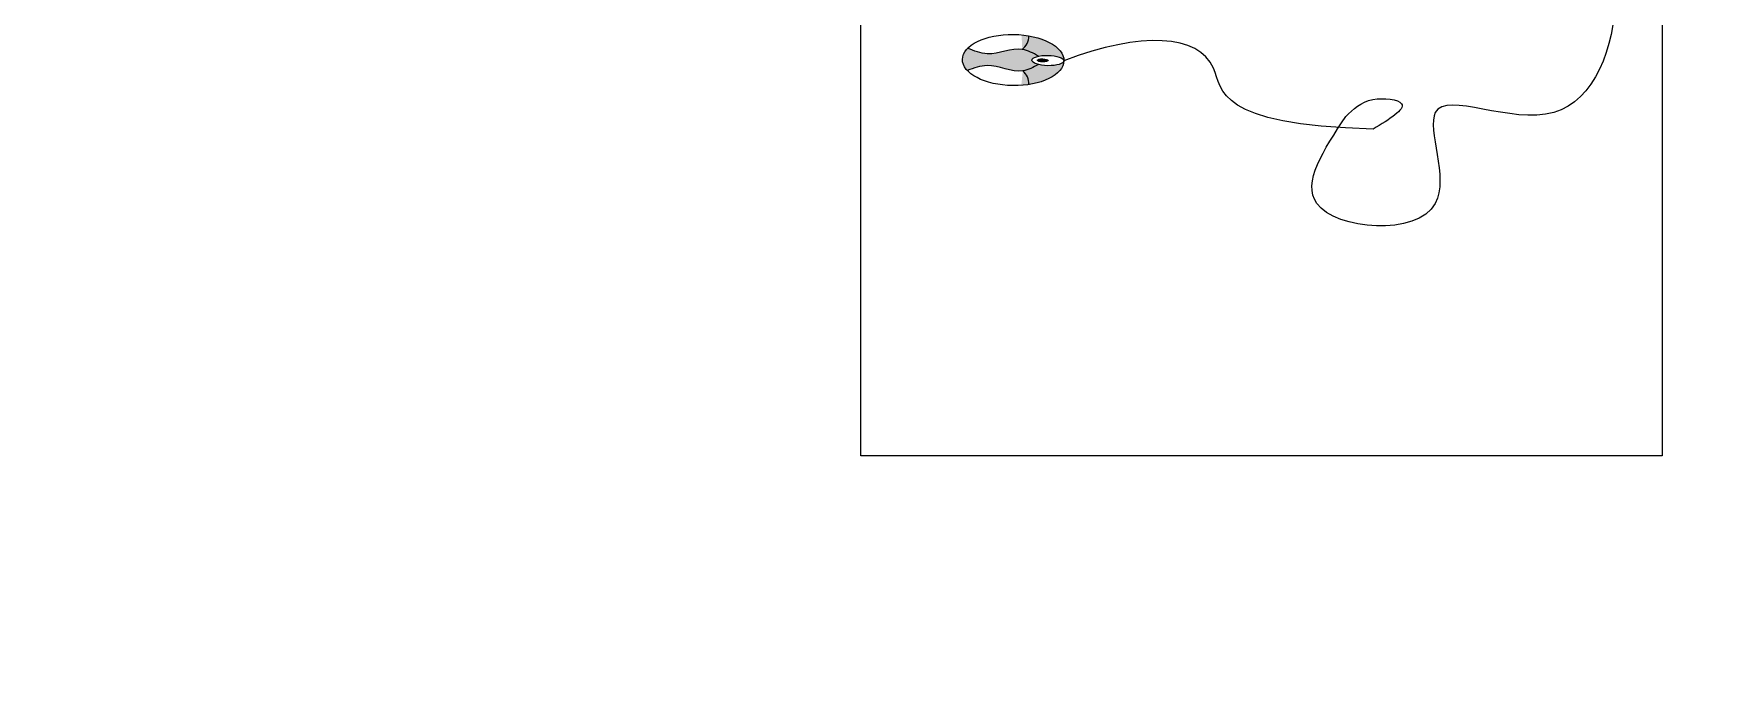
# Model space of a CAD drawing. Extents: x 11034434 to 11724204, y -4674497 to -3911811.
# Drawn here: x 11291652 to 11292914, y -4632629 to -4632145 of the extents above; entities that cross this region are included whole.
import ezdxf

# ---------------------------------------------------------------- set-up
doc = ezdxf.new("R2010")
doc.units = 0
doc.header["$MEASUREMENT"] = 0
doc.layers.get('0').update_dxf_attribs({"color": 251, "linetype": 'CONTINUOUS'})
doc.layers.add('HATCH', color=251, linetype='CONTINUOUS')

msp = doc.modelspace()

# ---------------------------------------------------------------- hatches: boundary and pattern name
h = msp.add_hatch(color=256)
h.dxf.hatch_style = 1
edge = h.paths.add_edge_path()
edge.add_arc((11292383.38836534, -4632183.404133885), 13.2539179130793, -0.7401254989600261, 49.46152777128083, ccw=False)
edge.add_ellipse((11292384.79431122, -4632165.24442618), major_axis=(-38.00888260555163, 0.525802816762095), ratio=0.5040939593623253, start_angle=468.5600004424687, end_angle=539.9999999874688)
edge.add_ellipse((11292410.7703362, -4632165.584315263), major_axis=(-12.032857611418, 0.1859137336754329), ratio=0.3216880064047317, start_angle=1.1368683772161603e-13, end_angle=179.9999999655409, ccw=False)
edge.add_ellipse((11292410.7703362, -4632165.584315263), major_axis=(-12.032857611418, 0.1859137336754329), ratio=0.3216880064047317, start_angle=-180.00000003445928, end_angle=1.1368683772161603e-13, ccw=False)
edge.add_ellipse((11292384.79431122, -4632165.24442618), major_axis=(-38.00888260555163, 0.525802816762095), ratio=0.5040939593623253, start_angle=539.9999999874688, end_angle=612.3013535140204)
edge.add_arc((11292383.36972577, -4632146.960502185), 13.23356822491556, 308.5527937519682, 359.17477029216764, ccw=False)
edge.add_spline(control_points=[(11292391.6173551, -4632157.309605444), (11292383.23156267, -4632156.028297966), (11292368.7852601, -4632163.749154793), (11292355.54498175, -4632158.405037229), (11292350.6802017, -4632156.441486624)], knot_values=[0.4694720371276528, 0.4694720371276528, 0.4694720371276528, 0.4694720371276528, 1.407483953357447, 1.952313826482736, 1.952313826482736, 1.952313826482736, 1.952313826482736], degree=3, periodic=0)
edge.add_ellipse((11292384.79431122, -4632165.24442618), major_axis=(-38.00888260555163, 0.525802816762095), ratio=0.5040939593623253, start_angle=334.2319715225324, end_angle=385.7680285024122)
edge.add_spline(control_points=[(11292350.44974853, -4632173.100330198), (11292355.36384516, -4632171.275314032), (11292368.92957328, -4632166.237221565), (11292383.43550725, -4632174.596095154), (11292392.0028618, -4632173.331557715)], knot_values=[0.4506270724667458, 0.4506270724667458, 0.4506270724667458, 0.4506270724667458, 0.9954569455912964, 1.954670338081569, 1.954670338081569, 1.954670338081569, 1.954670338081569], degree=3, periodic=0)
h = msp.add_hatch(color=256)
h.dxf.hatch_style = 1
edge = h.paths.add_edge_path()
edge.add_ellipse((11292406.91918341, -4632165.400652282), major_axis=(-4.098024485273234, 0.02806017541154782), ratio=0.2661020917250116, start_angle=0, end_angle=359.9999999999999)
at = {"layer": 'HATCH', "ltscale": 500}
h = msp.add_hatch(color=251, dxfattribs=at)
h.dxf.hatch_style = 1
h.paths.add_polyline_path([(11284390.66743924, -4648801.970135776), (11284690.66743953, -4648801.970135776), (11284690.66743953, -4649701.970135774), (11284390.66743924, -4649701.970135774)])
h.paths.add_polyline_path([(11327800.66743947, -4652666.970135772), (11328700.66743918, -4652666.970135772), (11328700.66743918, -4652966.970135771), (11327800.66743947, -4652966.970135771)])
h.paths.add_polyline_path([(11302215.66743951, -4658731.970135761), (11302515.66743921, -4658731.970135761), (11302515.66743921, -4659631.971005393), (11302215.66743951, -4659631.971005393)])
h.paths.add_polyline_path([(11324600.66743918, -4658731.970135761), (11325200.66743918, -4658731.970135761), (11325200.66743918, -4659031.970135761), (11324600.66743918, -4659031.970135761)])
h.paths.add_polyline_path([(11280960.66743954, -4640611.970135786), (11281710.66743954, -4640611.970135786), (11281710.66743954, -4640911.970135787), (11280960.66743954, -4640911.970135787)])
h.paths.add_polyline_path([(11280960.66743954, -4644141.97013578), (11281860.66743954, -4644141.97013578), (11281860.66743954, -4644441.970135782), (11280960.66743954, -4644441.970135782)])
h.paths.add_polyline_path([(11317942.4065698, -4658631.970135763), (11318770.66743949, -4658631.970135763), (11318770.66743949, -4658931.970135761), (11317942.4065698, -4658931.970135761)])
h.paths.add_polyline_path([(11294185.66743952, -4658031.969266132), (11294485.66743952, -4658031.969266132), (11294485.66743952, -4658931.970135761), (11294185.66743952, -4658931.970135761)])
h.paths.add_polyline_path([(11288015.66743923, -4658181.969266132), (11288315.66743953, -4658181.969266132), (11288315.66743953, -4658931.970135761), (11288015.66743923, -4658931.970135761)])
h.paths.add_polyline_path([(11287690.66743953, -4658956.970135761), (11287990.66743953, -4658956.970135761), (11287990.66743953, -4659706.971005393), (11287690.66743953, -4659706.971005393)])
h.paths.add_polyline_path([(11280960.66743954, -4629741.970135801), (11281710.66743954, -4629741.970135801), (11281710.66743954, -4630041.970135801), (11280960.66743954, -4630041.970135801)])
h.paths.add_polyline_path([(11327800.66743947, -4629741.970135802), (11328700.66743917, -4629741.970135802), (11328700.66743917, -4630041.970135801), (11327800.66743947, -4630041.970135801)])
h.paths.add_polyline_path([(11280860.66743954, -4648801.970135776), (11281160.66743924, -4648801.970135776), (11281160.66743924, -4649701.970135774), (11280860.66743954, -4649701.970135774)])
h.paths.add_polyline_path([(11287690.66743953, -4658181.969266132), (11287990.66743953, -4658181.969266132), (11287990.66743953, -4658931.970135761), (11287690.66743953, -4658931.970135761)])
h.paths.add_polyline_path([(11327700.66743918, -4616011.970135822), (11328000.66743948, -4616011.970135822), (11328000.66743948, -4615033.70926629), (11327700.66743918, -4615033.70926629)])
h.paths.add_polyline_path([(11280960.66743954, -4637011.970135792), (11281710.66743954, -4637011.970135792), (11281710.66743954, -4637311.970135792), (11280960.66743954, -4637311.970135792)])
h.paths.add_polyline_path([(11309415.6674395, -4658731.970135761), (11309715.6674395, -4658731.970135761), (11309715.6674395, -4659631.971005393), (11309415.6674395, -4659631.971005393)])
h.paths.add_polyline_path([(11327800.66743947, -4609781.970135829), (11328700.66743918, -4609781.970135829), (11328700.66743918, -4610081.970135828), (11327800.66743947, -4610081.970135828)])
h.paths.add_polyline_path([(11327800.66743947, -4626141.970135807), (11328700.66743917, -4626141.970135807), (11328700.66743917, -4626441.970135807), (11327800.66743947, -4626441.970135807)])
h.paths.add_polyline_path([(11280960.66743954, -4633411.970135795), (11281710.66743954, -4633411.970135795), (11281710.66743954, -4633711.970135797), (11280960.66743954, -4633711.970135797)])
h.paths.add_polyline_path([(11313015.6674392, -4652701.97013577), (11313315.6674395, -4652701.97013577), (11313315.6674395, -4653601.971005402), (11313015.6674392, -4653601.971005402)])
h.paths.add_polyline_path([(11327800.66743947, -4633411.970135797), (11328700.66743918, -4633411.970135797), (11328700.66743918, -4633711.970135797), (11327800.66743947, -4633711.970135797)])
h.paths.add_polyline_path([(11286005.66743953, -4619011.970135817), (11286305.66743923, -4619011.970135817), (11286305.66743923, -4619611.971005449), (11286005.66743953, -4619611.971005449)])
h.paths.add_polyline_path([(11280960.66743958, -4619011.970135817), (11281860.66743954, -4619011.970135817), (11281860.66743954, -4619311.970135817), (11280960.66743958, -4619311.970135817)])
h.paths.add_polyline_path([(11327800.66743948, -4619011.970135817), (11328600.66743918, -4619011.970135817), (11328600.66743918, -4619311.970135817), (11327800.66743948, -4619311.970135817)])
h.paths.add_polyline_path([(11324600.66743918, -4647741.970135778), (11325299.56749608, -4647741.970135778), (11325299.56749608, -4648041.970135776), (11324600.66743918, -4648041.970135776)])
h.paths.add_polyline_path([(11321770.66743948, -4658631.970135763), (11322598.92830886, -4658631.970135763), (11322598.92830886, -4658931.970135761), (11321770.66743948, -4658931.970135761)])
h.paths.add_polyline_path([(11327800.66743947, -4640611.970135788), (11328700.66743918, -4640611.970135788), (11328700.66743918, -4640911.970135787), (11327800.66743947, -4640911.970135787)])
h.paths.add_polyline_path([(11286005.66743953, -4615411.969266192), (11286305.66743923, -4615411.969266192), (11286305.66743923, -4616011.97013582), (11286005.66743953, -4616011.97013582)])
h.paths.add_polyline_path([(11286330.66743983, -4615411.969266192), (11286630.66743953, -4615411.969266192), (11286630.66743953, -4616011.97013582), (11286330.66743983, -4616011.97013582)])
h.paths.add_polyline_path([(11282340.66743953, -4615111.96926634), (11282640.66743923, -4615111.96926634), (11282640.66743923, -4616011.970135822), (11282340.66743953, -4616011.970135822)])
h.paths.add_polyline_path([(11327800.66743947, -4658631.970135763), (11328700.66743917, -4658631.970135763), (11328700.66743917, -4658931.970135761), (11327800.66743947, -4658931.970135761)])
h.paths.add_polyline_path([(11300450.66743922, -4607481.96926635), (11300750.66743892, -4607481.96926635), (11300750.66743892, -4608381.970135832), (11300450.66743922, -4608381.970135832)])
h.paths.add_polyline_path([(11306480.6674392, -4607481.969266349), (11306780.6674389, -4607481.969266349), (11306780.6674389, -4608381.97013583), (11306480.6674392, -4608381.97013583)])
h.paths.add_polyline_path([(11284390.66743924, -4658181.969266132), (11284690.66743953, -4658181.969266132), (11284690.66743953, -4658931.970135761), (11284390.66743924, -4658931.970135761)])
h.paths.add_polyline_path([(11286330.66743983, -4619011.970135817), (11286630.66743953, -4619011.970135817), (11286630.66743953, -4619611.971005449), (11286330.66743983, -4619611.971005449)])
h.paths.add_polyline_path([(11297150.66743952, -4607481.969266349), (11297450.66743922, -4607481.969266349), (11297450.66743922, -4608381.970135832), (11297150.66743952, -4608381.970135832)])
h.paths.add_polyline_path([(11282340.66743953, -4609231.969266348), (11282640.66743924, -4609231.969266348), (11282640.66743924, -4609981.970135829), (11282340.66743953, -4609981.970135829)])
h.paths.add_polyline_path([(11286005.66743953, -4622611.970135812), (11286305.66743923, -4622611.970135812), (11286305.66743923, -4623211.971005443), (11286005.66743953, -4623211.971005443)])
h.paths.add_polyline_path([(11286330.66743983, -4623211.971005443), (11286630.66743953, -4623211.971005443), (11286630.66743953, -4622611.970135814), (11286330.66743983, -4622611.970135814)])
h.paths.add_polyline_path([(11284390.66743924, -4643691.970135782), (11284690.66743953, -4643691.970135782), (11284690.66743953, -4644441.97013578), (11284390.66743924, -4644441.97013578)])
h.paths.add_polyline_path([(11286005.66743953, -4609231.969266348), (11286305.66743923, -4609231.969266348), (11286305.66743923, -4609981.970135829), (11286005.66743953, -4609981.970135829)])
h.paths.add_polyline_path([(11283940.6665696, -4658956.970135761), (11284690.66743953, -4658956.970135761), (11284690.66743953, -4659256.970135761), (11283940.6665696, -4659256.970135761)])
h.paths.add_polyline_path([(11313015.6674392, -4658731.970135761), (11313315.66743949, -4658731.970135761), (11313315.66743949, -4659631.971005393), (11313015.6674392, -4659631.971005393)])
h.paths.add_polyline_path([(11284390.66743924, -4652701.970135771), (11284690.66743953, -4652701.970135771), (11284690.66743953, -4653451.971005401), (11284390.66743924, -4653451.971005401)])
h.paths.add_polyline_path([(11305815.6674395, -4658731.970135761), (11306115.6674395, -4658731.970135761), (11306115.6674395, -4659631.971005393), (11305815.6674395, -4659631.971005393)])
h.paths.add_polyline_path([(11327800.66743947, -4622611.970135814), (11328700.66743918, -4622611.970135814), (11328700.66743918, -4622911.970135813), (11327800.66743947, -4622911.970135813)])
h.paths.add_polyline_path([(11280960.66743954, -4626141.970135807), (11281710.66743954, -4626141.970135807), (11281710.66743954, -4626441.970135807), (11280960.66743954, -4626441.970135807)])
h.paths.add_polyline_path([(11321770.66743948, -4658956.970135761), (11322370.66830911, -4658956.970135761), (11322370.66830911, -4659256.970135761), (11321770.66743948, -4659256.970135761)])
h.paths.add_polyline_path([(11280685.66700472, -4658956.970135761), (11281435.66787405, -4658956.970135761), (11281435.66787405, -4659256.970135761), (11280685.66700472, -4659256.970135761)])
h.paths.add_polyline_path([(11318170.66656956, -4658956.970135761), (11318770.66743949, -4658956.970135761), (11318770.66743949, -4659256.970135761), (11318170.66656956, -4659256.970135761)])
h.paths.add_polyline_path([(11281860.66743954, -4622611.970135812), (11280960.66743988, -4622611.970135812), (11280960.66743988, -4622911.970135812), (11281860.66743954, -4622911.970135812)])
h.paths.add_polyline_path([(11294185.66743952, -4652701.97013577), (11294485.66743952, -4652701.97013577), (11294485.66743952, -4653601.971005401), (11294185.66743952, -4653601.971005401)])
h.paths.add_polyline_path([(11298615.66743951, -4658731.970135761), (11298915.66743951, -4658731.970135761), (11298915.66743951, -4659631.971005393), (11298615.66743951, -4659631.971005393)])
h.paths.add_polyline_path([(11318470.66743919, -4652701.970135772), (11318770.66743949, -4652701.970135772), (11318770.66743949, -4653601.971005402), (11318470.66743919, -4653601.971005402)])
h.paths.add_polyline_path([(11327800.66743947, -4644141.970135782), (11328700.66743917, -4644141.970135782), (11328700.66743917, -4644441.970135782), (11327800.66743947, -4644441.970135782)])
h.paths.add_polyline_path([(11327800.66743947, -4649401.970135775), (11328778.92830886, -4649401.970135775), (11328778.92830886, -4649701.970135774), (11327800.66743947, -4649701.970135774)])
h.paths.add_polyline_path([(11288760.66743953, -4609081.969266199), (11289060.66743953, -4609081.969266199), (11289060.66743953, -4609981.970135829), (11288760.66743953, -4609981.970135829)])
edge = h.paths.add_edge_path()
edge.add_line((11309265.6674392, -4609081.969266342), (11309265.6674392, -4609981.970135828))
edge.add_line((11321770.66743948, -4649701.970135774), (11322748.92830916, -4649701.970135774))
edge.add_line((11287690.66743953, -4643691.970135782), (11287690.66743953, -4644441.970135782))
edge.add_line((11309565.6674395, -4616011.97013582), (11309565.6674395, -4615111.96926634))
edge.add_line((11287990.66743953, -4653451.971005401), (11287990.66743953, -4652701.970135771))
edge.add_line((11288015.66743923, -4652701.970135771), (11288015.66743923, -4653451.971005401))
h.paths.add_polyline_path([(11306480.6674395, -4649401.970135774), (11307380.66830883, -4649401.970135774), (11307380.66830883, -4649701.970135774), (11306480.6674395, -4649701.970135774)], flags=17)
h.paths.add_polyline_path([(11291120.66743923, -4648801.970135776), (11291420.66743952, -4648801.970135776), (11291420.66743952, -4649701.970135581), (11291120.66743923, -4649701.970135581)], flags=17)
h.paths.add_polyline_path([(11288015.66743923, -4648951.970135775), (11288315.66743953, -4648951.970135775), (11288315.66743953, -4649701.970135774), (11288015.66743923, -4649701.970135774)], flags=17)
h.paths.add_polyline_path([(11288015.66743923, -4652701.970135771), (11288315.66743953, -4652701.970135771), (11288315.66743953, -4653451.971005401), (11288015.66743923, -4653451.971005401)], flags=17)
h.paths.add_polyline_path([(11296472.40656984, -4649401.970135775), (11297450.66743922, -4649401.970135775), (11297450.66743922, -4649701.970135774), (11296472.40656984, -4649701.970135774)], flags=17)
h.paths.add_polyline_path([(11298276.53700482, -4652701.970135771), (11299254.79787421, -4652701.970135771), (11299254.79787421, -4653001.970135771), (11298276.53700482, -4653001.970135771)], flags=17)
h.paths.add_polyline_path([(11311840.66657016, -4649401.970135775), (11312740.6674395, -4649401.970135775), (11312740.6674395, -4649701.970135774), (11311840.66657016, -4649701.970135774)], flags=17)
h.paths.add_polyline_path([(11300450.66743921, -4649401.970135774), (11301428.92830889, -4649401.970135774), (11301428.92830889, -4649701.970135774), (11300450.66743921, -4649701.970135774)], flags=17)
h.paths.add_polyline_path([(11317870.66656986, -4649401.970135775), (11318770.66743949, -4649401.970135775), (11318770.66743949, -4649701.970135774), (11317870.66656986, -4649701.970135774)], flags=17)
h.paths.add_polyline_path([(11287690.66743953, -4648951.970135775), (11287990.66743953, -4648951.970135775), (11287990.66743953, -4649701.970135774), (11287690.66743953, -4649701.970135774)], flags=17)
h.paths.add_polyline_path([(11287690.66743953, -4652701.970135771), (11287990.66743953, -4652701.970135771), (11287990.66743953, -4653451.971005401), (11287690.66743953, -4653451.971005401)], flags=17)
h.paths.add_polyline_path([(11311840.66657016, -4622611.970135814), (11312740.6674395, -4622611.970135814), (11312740.6674395, -4622911.970135812), (11311840.66657016, -4622911.970135812)], flags=17)
h.paths.add_polyline_path([(11306480.6674395, -4615411.969266192), (11306780.6674395, -4615411.969266192), (11306780.6674395, -4616011.97013582), (11306480.6674395, -4616011.97013582)], flags=16)
h.paths.add_polyline_path([(11306480.6674395, -4629741.970135802), (11307380.66830884, -4629741.970135802), (11307380.66830884, -4630041.970135801), (11306480.6674395, -4630041.970135801)], flags=17)
h.paths.add_polyline_path([(11303250.66743951, -4613551.970135825), (11303850.66830914, -4613551.970135825), (11303850.66830914, -4613851.970135825), (11303250.66743951, -4613851.970135825)], flags=17)
h.paths.add_polyline_path([(11303250.66743951, -4615711.97013582), (11303850.66830914, -4615711.97013582), (11303850.66830914, -4616011.97013582), (11303250.66743951, -4616011.97013582)], flags=16)
h.paths.add_polyline_path([(11311840.66657016, -4644141.970135782), (11312740.6674395, -4644141.970135782), (11312740.6674395, -4644441.97013578), (11311840.66657016, -4644441.97013578)], flags=17)
h.paths.add_polyline_path([(11287690.66743953, -4643691.970135782), (11287990.66743953, -4643691.970135782), (11287990.66743953, -4644441.970135782), (11287690.66743953, -4644441.970135782)], flags=17)
h.paths.add_polyline_path([(11297450.66743923, -4633711.97013582), (11296550.66656989, -4633711.97013582), (11296550.66656989, -4633411.970135798), (11297450.66743923, -4633411.970135798)], flags=17)
h.paths.add_polyline_path([(11290520.66656989, -4640611.970135788), (11291420.66743952, -4640611.970135788), (11291420.66743952, -4640911.970135787), (11290520.66656989, -4640911.970135787)], flags=17)
h.paths.add_polyline_path([(11297150.66743952, -4643841.970135784), (11297450.66743922, -4643841.970135784), (11297450.66743922, -4644741.970135782), (11297150.66743952, -4644741.970135782)], flags=17)
h.paths.add_polyline_path([(11290520.66656989, -4644141.970135782), (11291420.66743952, -4644141.970135782), (11291420.66743952, -4644441.970135782), (11290520.66656989, -4644441.970135782)], flags=17)
h.paths.add_polyline_path([(11306480.6674395, -4640611.970135788), (11307380.66830883, -4640611.970135788), (11307380.66830883, -4640911.970135787), (11306480.6674395, -4640911.970135787)], flags=17)
h.paths.add_polyline_path([(11288015.66743923, -4643691.970135782), (11288315.66743953, -4643691.970135782), (11288315.66743953, -4644441.970135782), (11288015.66743923, -4644441.970135782)], flags=17)
h.paths.add_polyline_path([(11290520.66656989, -4637011.970135792), (11291420.66743952, -4637011.970135792), (11291420.66743952, -4637311.970135792), (11290520.66656989, -4637311.970135792)], flags=17)
h.paths.add_polyline_path([(11311840.66657017, -4626141.970135807), (11312740.6674395, -4626141.970135807), (11312740.6674395, -4626441.970135807), (11311840.66657017, -4626441.970135807)], flags=17)
h.paths.add_polyline_path([(11311840.66657016, -4637011.970135792), (11312740.6674395, -4637011.970135792), (11312740.6674395, -4637311.970135792), (11311840.66657016, -4637311.970135792)], flags=17)
h.paths.add_polyline_path([(11311840.66657016, -4633411.970135796), (11312740.6674395, -4633411.970135796), (11312740.6674395, -4633711.970135797), (11311840.66657016, -4633711.970135797)], flags=17)
h.paths.add_polyline_path([(11315340.66743949, -4647741.970135778), (11315940.66743949, -4647741.970135778), (11315940.66743949, -4648041.970135778), (11315340.66743949, -4648041.970135778)], flags=17)
h.paths.add_polyline_path([(11321770.66743948, -4629741.970135802), (11322670.66830882, -4629741.970135802), (11322670.66830882, -4630041.970135801), (11321770.66743948, -4630041.970135801)], flags=17)
h.paths.add_polyline_path([(11317870.66656986, -4629741.970135802), (11318770.66743949, -4629741.970135802), (11318770.66743949, -4630041.970135801), (11317870.66656986, -4630041.970135801)], flags=17)
h.paths.add_polyline_path([(11300450.66743922, -4636711.970135792), (11300750.66743951, -4636711.970135792), (11300750.66743951, -4637611.97013579), (11300450.66743922, -4637611.97013579)], flags=17)
h.paths.add_polyline_path([(11306480.6674395, -4637011.970135792), (11307380.66830884, -4637011.970135792), (11307380.66830884, -4637311.970135792), (11306480.6674395, -4637311.970135792)], flags=17)
h.paths.add_polyline_path([(11321770.66743948, -4649401.970135775), (11322748.92830916, -4649401.970135775), (11322748.92830916, -4649701.970135774), (11321770.66743948, -4649701.970135774)], flags=17)
h.paths.add_polyline_path([(11297150.66743952, -4636711.970135792), (11297450.66743922, -4636711.970135792), (11297450.66743922, -4637611.97013579), (11297150.66743952, -4637611.97013579)], flags=17)
h.paths.add_polyline_path([(11318470.66743919, -4636711.970135792), (11318770.66743949, -4636711.970135792), (11318770.66743949, -4637611.970135792), (11318470.66743919, -4637611.970135792)], flags=17)
h.paths.add_polyline_path([(11300450.66743921, -4629741.970135801), (11301350.66830914, -4629741.970135801), (11301350.66830914, -4630041.970135802), (11300450.66743921, -4630041.970135802)], flags=17)
h.paths.add_polyline_path([(11313568.16743949, -4615711.970135822), (11314468.16743949, -4615711.970135822), (11314468.16743949, -4616011.97013582), (11313568.16743949, -4616011.97013582)], flags=17)
h.paths.add_polyline_path([(11317870.66743919, -4615711.970135822), (11318770.66743949, -4615711.970135822), (11318770.66743949, -4616011.97013582), (11317870.66743919, -4616011.97013582)], flags=17)
h.paths.add_polyline_path([(11321770.66743948, -4615711.970135822), (11322670.66743948, -4615711.970135822), (11322670.66743948, -4616011.970135827), (11321770.66743948, -4616011.970135827)], flags=17)
h.paths.add_polyline_path([(11306480.6674395, -4633411.970135797), (11307380.66830884, -4633411.970135797), (11307380.66830884, -4633711.970135797), (11306480.6674395, -4633711.970135797)], flags=17)
h.paths.add_polyline_path([(11300450.66743921, -4633411.970135795), (11301350.66830914, -4633411.970135795), (11301350.66830914, -4633711.970135796), (11300450.66743921, -4633711.970135796)], flags=17)
h.paths.add_polyline_path([(11294020.66743952, -4647741.970135776), (11294620.66743922, -4647741.970135776), (11294620.66743922, -4648041.970135776), (11294020.66743952, -4648041.970135776)], flags=17)
h.paths.add_polyline_path([(11306480.6674392, -4622611.970135814), (11307380.66830884, -4622611.970135814), (11307380.66830884, -4622911.970135812), (11306480.6674392, -4622911.970135812)], flags=17)
h.paths.add_polyline_path([(11290520.66656989, -4633411.970135797), (11291420.66743952, -4633411.970135797), (11291420.66743952, -4633711.970135797), (11290520.66656989, -4633711.970135797)], flags=17)
h.paths.add_polyline_path([(11321770.66743948, -4633411.970135797), (11322670.66830882, -4633411.970135797), (11322670.66830882, -4633711.970135797), (11321770.66743948, -4633711.970135797)], flags=17)
h.paths.add_polyline_path([(11317870.66656986, -4633411.970135797), (11318770.66743949, -4633411.970135797), (11318770.66743949, -4633711.970135797), (11317870.66656986, -4633711.970135797)], flags=17)
h.paths.add_polyline_path([(11321770.66743948, -4636711.970135792), (11322070.66743948, -4636711.970135792), (11322070.66743948, -4637611.970135792), (11321770.66743948, -4637611.970135792)], flags=17)
h.paths.add_polyline_path([(11300450.66743921, -4640311.970156673), (11300750.66743951, -4640311.970156673), (11300750.66743951, -4641211.970135786), (11300450.66743921, -4641211.970135786)], flags=17)
h.paths.add_polyline_path([(11321770.66743949, -4643841.970135784), (11322070.66743948, -4643841.970135784), (11322070.66743948, -4644741.970135782), (11321770.66743949, -4644741.970135782)], flags=17)
h.paths.add_polyline_path([(11306480.6674395, -4626141.970135807), (11307380.66830884, -4626141.970135807), (11307380.66830884, -4626441.970135807), (11306480.6674395, -4626441.970135807)], flags=17)
h.paths.add_polyline_path([(11318470.66743919, -4625841.970135807), (11318770.66743949, -4625841.970135807), (11318770.66743949, -4626741.970135807), (11318470.66743919, -4626741.970135807)], flags=17)
h.paths.add_polyline_path([(11321770.66743948, -4625841.970135807), (11322070.66743948, -4625841.970135807), (11322070.66743948, -4626741.970135807), (11321770.66743948, -4626741.970135807)], flags=17)
h.paths.add_polyline_path([(11296550.66656989, -4629741.970135802), (11297450.66743922, -4629741.970135802), (11297450.66743922, -4630041.970135801), (11296550.66656989, -4630041.970135801)], flags=17)
h.paths.add_polyline_path([(11311645.36303722, -4629741.771446085), (11312740.6674395, -4629741.970135802), (11312740.6674395, -4630041.970135803), (11311645.36303722, -4630041.771446086)], flags=17)
h.paths.add_polyline_path([(11290520.66656989, -4629741.970135802), (11291420.66743952, -4629741.970135802), (11291420.66743952, -4630041.970135801), (11290520.66656989, -4630041.970135801)], flags=17)
h.paths.add_polyline_path([(11305476.53700481, -4652701.97013577), (11306454.7978739, -4652701.97013577), (11306454.7978739, -4653001.970135771), (11305476.53700481, -4653001.970135771)], flags=17)
h.paths.add_polyline_path([(11297150.66743952, -4640311.970135788), (11297450.66743922, -4640311.970135788), (11297450.66743922, -4641211.970135786), (11297150.66743952, -4641211.970135786)], flags=17)
h.paths.add_polyline_path([(11293005.66743952, -4609981.970135829), (11293305.66743923, -4609981.970135829), (11293305.66743923, -4609181.969266199), (11293005.66743952, -4609181.969266199)], flags=17)
h.paths.add_polyline_path([(11321770.66743948, -4622311.970135812), (11322070.66743948, -4622311.970135812), (11322070.66743948, -4623211.970135812), (11321770.66743948, -4623211.970135812)], flags=17)
h.paths.add_polyline_path([(11297150.66743952, -4612951.969266342), (11297450.66743922, -4612951.969266342), (11297450.66743922, -4613851.970135825), (11297150.66743952, -4613851.970135825)], flags=17)
h.paths.add_polyline_path([(11311840.66657016, -4619011.970135817), (11312740.6674395, -4619011.970135817), (11312740.6674395, -4619311.970135817), (11311840.66657016, -4619311.970135817)], flags=17)
h.paths.add_polyline_path([(11306480.6674395, -4612951.969266342), (11306780.6674392, -4612951.969266342), (11306780.6674392, -4613851.970135825), (11306480.6674395, -4613851.970135825)], flags=17)
h.paths.add_polyline_path([(11293005.66743952, -4615111.96926634), (11293305.66743922, -4615111.96926634), (11293305.66743922, -4616011.97013582), (11293005.66743952, -4616011.97013582)], flags=17)
h.paths.add_polyline_path([(11309265.6674395, -4615111.96926634), (11309565.6674392, -4615111.96926634), (11309565.66743891, -4616011.970135847), (11309265.66743921, -4616011.970135847)], flags=16)
h.paths.add_polyline_path([(11290520.66656989, -4619011.970135817), (11291420.66743952, -4619011.970135817), (11291420.66743952, -4619311.970135817), (11290520.66656989, -4619311.970135817)], flags=17)
h.paths.add_polyline_path([(11300450.66743922, -4619011.970135817), (11301095.66743951, -4619011.970135817), (11301095.66743951, -4619311.970135817), (11300450.66743922, -4619311.970135817)], flags=17)
h.paths.add_polyline_path([(11288760.66743953, -4615111.96926634), (11289060.66743923, -4615111.96926634), (11289060.66743923, -4616011.970135822), (11288760.66743953, -4616011.970135822)], flags=17)
h.paths.add_polyline_path([(11318470.66743919, -4609081.969266348), (11318770.66743889, -4609081.969266348), (11318770.66743889, -4609981.970135828), (11318470.66743919, -4609981.970135828)], flags=17)
h.paths.add_polyline_path([(11297150.66743952, -4615111.96926634), (11297450.66743922, -4615111.96926634), (11297450.66743922, -4616011.97013582), (11297150.66743952, -4616011.97013582)], flags=17)
h.paths.add_polyline_path([(11313868.1674392, -4609081.969266348), (11314168.1674389, -4609081.969266348), (11314168.1674389, -4609981.970135828), (11313868.1674392, -4609981.970135828)], flags=17)
h.paths.add_polyline_path([(11321770.66743948, -4619011.970135817), (11322670.66830882, -4619011.970135817), (11322670.66830882, -4619311.970135817), (11321770.66743948, -4619311.970135817)], flags=17)
h.paths.add_polyline_path([(11297150.66743952, -4625841.970135807), (11297450.66743922, -4625841.970135807), (11297450.66743922, -4626741.970135807), (11297150.66743952, -4626741.970135807)], flags=17)
h.paths.add_polyline_path([(11290520.66656989, -4622611.970135812), (11291420.66743952, -4622611.970135812), (11291420.66743952, -4622911.970135812), (11290520.66656989, -4622911.970135812)], flags=17)
h.paths.add_polyline_path([(11309265.6674392, -4609081.969266342), (11309565.6674389, -4609081.969266342), (11309565.6674389, -4609981.970135825), (11309265.6674392, -4609981.970135825)], flags=17)
h.paths.add_polyline_path([(11317870.66656985, -4619011.970135817), (11318770.6674395, -4619011.970135817), (11318770.66743952, -4619311.970135817), (11317870.66656986, -4619311.970135817)], flags=17)
h.paths.add_polyline_path([(11321770.66743949, -4609081.969266348), (11322070.66743919, -4609081.969266348), (11322070.66743919, -4609981.970135828), (11321770.66743949, -4609981.970135828)], flags=17)
h.paths.add_polyline_path([(11309076.53700451, -4652701.970135771), (11310054.79787419, -4652701.970135771), (11310054.79787419, -4653001.970135771), (11309076.53700451, -4653001.970135771)], flags=17)
h.paths.add_polyline_path([(11306480.6674395, -4619011.970135817), (11307380.66830884, -4619011.970135817), (11307380.66830884, -4619311.970135817), (11306480.6674395, -4619311.970135817)], flags=17)
h.paths.add_polyline_path([(11306480.6674392, -4644141.970135782), (11307380.66830883, -4644141.970135782), (11307380.66830883, -4644441.970135782), (11306480.6674392, -4644441.970135782)], flags=17)
h.paths.add_polyline_path([(11300450.66743922, -4622311.970135812), (11300750.66743951, -4622311.970135812), (11300750.66743951, -4623211.970135812), (11300450.66743922, -4623211.970135812)], flags=17)
h.paths.add_polyline_path([(11311840.66657016, -4640611.970135788), (11312740.6674395, -4640611.970135788), (11312740.6674395, -4640911.970135787), (11311840.66657016, -4640911.970135787)], flags=17)
h.paths.add_polyline_path([(11297150.66743952, -4623211.970135812), (11297450.66743921, -4623211.970135812), (11297450.66743921, -4622314.395516587), (11297150.66743952, -4622314.395516587)], flags=17)
h.paths.add_polyline_path([(11318470.66743919, -4640311.970135788), (11318770.66743949, -4640311.970135788), (11318770.66743949, -4641211.970135786), (11318470.66743919, -4641211.970135786)], flags=17)
h.paths.add_polyline_path([(11300450.66743922, -4643841.970135784), (11300750.66743951, -4643841.970135784), (11300750.66743951, -4644741.970135782), (11300450.66743922, -4644741.970135782)], flags=17)
h.paths.add_polyline_path([(11321770.66743948, -4640311.970135788), (11322070.66743948, -4640311.970135788), (11322070.66743948, -4641211.970135786), (11321770.66743948, -4641211.970135786)], flags=17)
h.paths.add_polyline_path([(11296472.40656984, -4619011.970135817), (11297450.66743922, -4619011.970135817), (11297450.66743922, -4619311.970135817), (11296472.40656984, -4619311.970135817)], flags=17)
h.paths.add_polyline_path([(11318470.66743919, -4643841.970135782), (11318770.66743949, -4643841.970135782), (11318770.66743949, -4644741.970135782), (11318470.66743919, -4644741.970135782)], flags=17)
h.paths.add_polyline_path([(11300450.66743922, -4625841.970135807), (11300750.66743951, -4625841.970135807), (11300750.66743951, -4626741.970135807), (11300450.66743922, -4626741.970135807)], flags=17)
h.paths.add_polyline_path([(11290520.66656989, -4626141.970135807), (11291420.66743923, -4626141.970135807), (11291420.66743923, -4626441.970135807), (11290520.66656989, -4626441.970135807)], flags=17)
h.paths.add_polyline_path([(11318470.66743919, -4622311.970135812), (11318770.66743949, -4622311.970135812), (11318770.66743949, -4623211.970135812), (11318470.66743919, -4623211.970135812)], flags=17)
h.paths.add_polyline_path([(11322070.66743948, -4652759.125658302), (11321770.66743948, -4652759.125728945), (11321770.66743948, -4653680.231005302), (11322070.66743948, -4653680.231005302)])

# ---------------------------------------------------------------- linework, layer by layer
at = {"lineweight": 25, "ltscale": 500}
for p, q in [((11292270.73970891, -4632461.500647802, -0.001307588070631), (11292270.73970891, -4630161.642228642, -0.001307588070631)), ((11292870.73970891, -4630161.642228642, -0.001307588070631), (11292870.73970891, -4632461.500647802, -0.001307588070631)), ((11292870.73970891, -4632461.500647802, -0.001307588070631), (11292270.73970891, -4632461.500647802, -0.001307588070631))]:
    msp.add_line(p, q, dxfattribs=at)
for centre, radius, start, end in [((11292383.37273952, -4632146.89102892), 13.23356822491399, 307.5346679409569, 359.174770263704), ((11292383.39137909, -4632183.334660619), 13.25391791307647, 359.2598744739407, 49.57731253544481)]:
    msp.add_arc(centre, radius, start, end)
for centre, major_axis, ratio in [((11292384.79732496, -4632165.174952918), (-38.00888260555114, 0.5258028167620885), 0.5040939593623253), ((11292410.77334994, -4632165.514841997), (-12.03285761141819, 0.1859137336754349), 0.3216880064047317), ((11292406.91918341, -4632165.400652282), (-4.098024485273249, 0.02806017541154776), 0.2661020917250114)]:
    msp.add_ellipse(centre, major_axis=major_axis, ratio=ratio)
for points, knots in [([(11292683.78008206, -4631957.577492407), (11292704.68745168, -4631959.579063756), (11292750.53368136, -4631963.968162029), (11292708.86628756, -4632058.967810336), (11292851.84948007, -4631996.457957401), (11292849.25281138, -4632261.564193605), (11292672.1295078, -4632168.988331253), (11292733.48469619, -4632301.047938228), (11292579.68739022, -4632288.88390157), (11292617.35583771, -4632232.191471029), (11292633.76398873, -4632207.49658648)], [0, 0, 0, 0, 50.81678500643655, 111.4323819807051, 169.649891462761, 337.8053822532548, 426.5245843786998, 494.5424099272369, 583.2616120526817, 651.7328146381567, 651.7328146381567, 651.7328146381567, 651.7328146381567]), ([(11292654.33231569, -4632216.797932098), (11292535.82405291, -4632213.551718215), (11292551.46216579, -4632147.600786022), (11292480.6317734, -4632143.556605477), (11292422.80620756, -4632165.700755734)], [0, 0, 0, 0, 1.55833911271002, 3.964450640453975, 3.964450640453975, 3.964450640453975, 3.964450640453975]), ([(11292403.83417559, -4632162.255655967), (11292399.82772553, -4632160.069587531), (11292387.81056877, -4632153.512579041), (11292368.79028364, -4632163.680492735), (11292355.5479955, -4632158.335563967), (11292350.68321544, -4632156.37201336)], [0, 0, 0, 0, 13.19757050265953, 39.58548617549651, 54.90882637382942, 54.90882637382942, 54.90882637382942, 54.90882637382942]), ([(11292403.77849285, -4632168.568300664), (11292399.90484873, -4632170.618031235), (11292387.78492912, -4632177.031260985), (11292368.93284279, -4632166.16765332), (11292355.36685891, -4632171.205840765), (11292350.45276229, -4632173.030856935)], [0, 0, 0, 0, 12.67308893416644, 39.65176308829436, 54.97510326059204, 54.97510326059204, 54.97510326059204, 54.97510326059204]), ([(11292633.76398873, -4632207.49658648), (11292639.3602161, -4632201.995254068), (11292650.05541808, -4632191.481410105), (11292687.7260419, -4632196.606523685), (11292666.39870159, -4632209.502030943), (11292654.33231569, -4632216.797932098)], [0, 0, 0, 0, 23.91147575773911, 45.69829747589586, 74.08502591738029, 74.08502591738029, 74.08502591738029, 74.08502591738029])]:
    msp.add_open_spline(points, degree=3, knots=knots)

doc.saveas('drawing.dxf')
